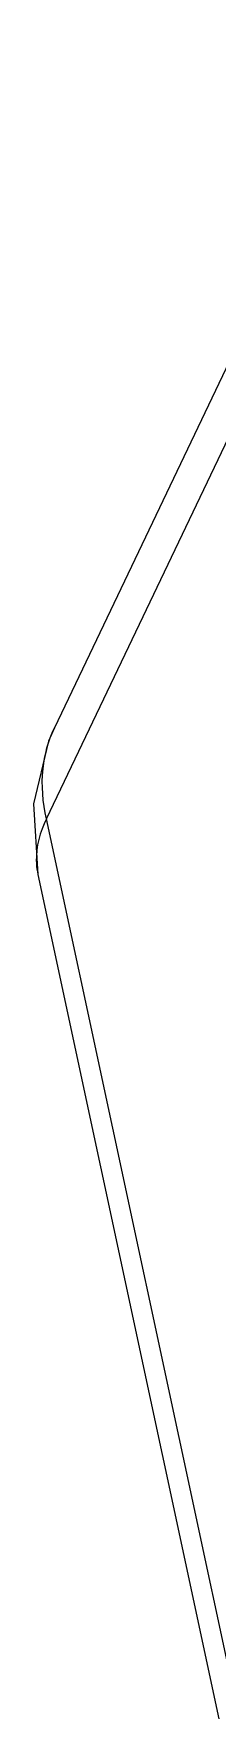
# Model space of a CAD drawing. Header units: millimetres. Extents: x 14276 to 15242, y -9916 to -8542.
# Drawn here: x 14436.58 to 14438.16, y -9572.34 to -9557.91 of the extents above; entities that cross this region are included whole.
import ezdxf

# ---------------------------------------------------------------- set-up
doc = ezdxf.new("R2010")
doc.units = ezdxf.units.MM

# ---------------------------------------------------------------- blocks, each defined once
blk = doc.blocks.new('u9')
at = {"color": 7, "linetype": 'Continuous'}
for p, q in [((322.588, 332.109), (317.675, 355.067)), ((317.604, 354.573), (322.514, 331.631)), ((322.625, 331.501), (322.588, 332.109)), ((322.514, 331.631), (319.66, 325.642)), ((322.496, 330.962), (322.625, 331.501)), ((322.446, 330.848), (322.496, 330.962)), ((319.598, 324.872), (322.447, 330.849))]:
    blk.add_line(p, q, dxfattribs=at)
for points, start_tangent, end_tangent in [([(322.602, 331.995), (322.601, 332.02), (322.588, 332.109)], (-0.031143, 0.999515), (-0.217776, 0.975999)), ([(322.514, 331.631), (322.602, 331.995)], (0.454809, 0.890589), (-0.031143, 0.999515)), ([(322.514, 331.631), (322.544, 331.2), (322.447, 330.849)], (0.225971, -0.974134), (-0.429408, -0.903111))]:
    blk.add_spline(points, degree=3, dxfattribs=dict(at, start_tangent=start_tangent, end_tangent=end_tangent))

msp = doc.modelspace()

# ---------------------------------------------------------------- block references
at = {"rotation": 180}
msp.add_blockref('u9', (14759.208, -9233.039), dxfattribs=at)

doc.saveas('drawing.dxf')
